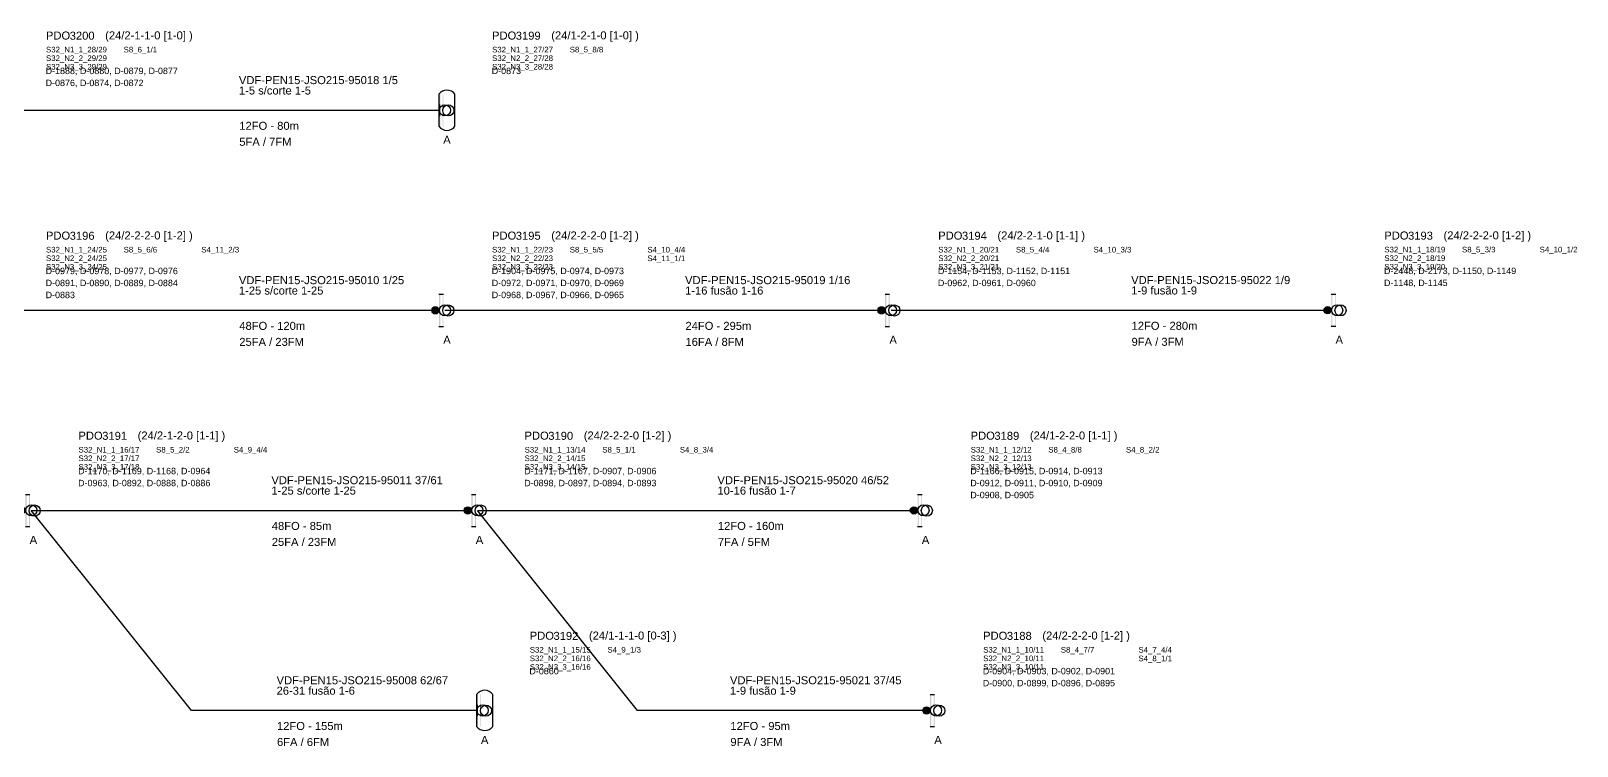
# Model space of a CAD drawing. Header units: millimetres. Extents: x 91 to 406, y 1986 to 2225.
# Drawn here: x 212.3 to 405.5, y 2135.9 to 2225.3 of the extents above; entities that cross this region are included whole.
import ezdxf
from ezdxf.enums import TextEntityAlignment as Align
from ezdxf.lldxf.tags import DXFTag

# ---------------------------------------------------------------- set-up
doc = ezdxf.new("R2010")
doc.units = ezdxf.units.MM
doc.layers.get('0').update_dxf_attribs({"lineweight": 5})
for name, color, linetype in [('SINOP_AÉREO', 1, 'AEREO2'), ('SINOP_CONDUTA', 1, 'CONDUTA2'), ('SINOP_PDO', 1, 'Continuous')]:
    doc.layers.add(name, color=color, linetype=linetype)
doc.styles.add('VDF', font='arial.ttf', dxfattribs={"height": 0.25})
doc.linetypes.add('AEREO2', pattern='A,1,-1,[6,LinesVod.shx,S=0,R=0,X=0,Y=0],-1,1', length=4)
tags = doc.linetypes.add('CONDUTA2', pattern='A,1,-1,[8,LinesVod.shx,S=1,R=0,X=0,Y=0],-1,1', length=4).pattern_tags.tags
tags[16:17] = [DXFTag(74, 4), DXFTag(75, 0), DXFTag(340, '0'), DXFTag(46, 1.0), DXFTag(50, 0.0), DXFTag(44, 0.0), DXFTag(45, 0.0)]
tags[14:15] = [DXFTag(74, 4), DXFTag(75, 0), DXFTag(340, '0'), DXFTag(46, 1.0), DXFTag(50, 0.0), DXFTag(44, 0.0), DXFTag(45, 0.0)]
tags[4:5] = [DXFTag(74, 4), DXFTag(75, 0), DXFTag(340, '0'), DXFTag(46, 1.0), DXFTag(50, 0.0), DXFTag(44, 0.0), DXFTag(45, 0.0)]

# ---------------------------------------------------------------- blocks, each defined once
blk = doc.blocks.new('*U58')
blk.add_hatch(color=256).paths.add_polyline_path([(0, 0, 1), (-0.91, 0, 1)])
for p, q in [((0, 2), (0.56, 2)), ((0, -2), (0.56, -2))]:
    blk.add_line(p, q)
blk.add_circle((-0.45, 0), 0.453)
for centre in [(0.74, 0), (1.16, -0.02)]:
    blk.add_ellipse(centre, major_axis=(0, -0.695), ratio=0.99861)
for points in [[(0, 2), (0.15, 2), (0, -2), (0.15, -2)], [(0.46, -2), (0.56, -2), (0.46, 2), (0.56, 2)]]:
    blk.add_solid(points)
at = {"insert": (6.63, 9.84), "char_height": 1, "attachment_point": 1, "style": 'VDF'}
blk.add_mtext_dynamic_manual_height_columns('PDO', width=5.1324, gutter_width=12.5, heights=[0], dxfattribs=at)
at = {"style": 'VDF'}
for tag, p, height in [('JFO_PDO', (9.6, 8.82), 1), ('(CAP/N1-N2-N3-N4)', (14.03, 8.86), 1), ('PP_R', (6.59, 7.32), 0.8), ('SPLITTERS_001', (6.64, 7.23), 0.7), ('FLB', (11.42, 7.32), 0.8), ('SPLITTERS_002', (16.34, 7.23), 0.7), ('SPLITTERS_003', (26.04, 7.23), 0.7), ('SPLITTERS_004', (6.64, 6.16), 0.7), ('SPLITTERS_007', (6.64, 5.09), 0.7), ('SPLITTERS_005', (16.34, 6.16), 0.7), ('SPLITTERS_008', (16.33, 5.1), 0.7), ('SPLITTERS_006', (26.04, 6.15), 0.7), ('SPLITTERS_009', (26.03, 5.1), 0.7), ('CABO_001', (-25, 3.27), 1), ('CABO_002', (-25, 1.97), 1), ('CABO_003', (-25, 0.67), 1), ('CABO_004', (-25, -0.63), 1), ('CABO_005', (-25, -1.93), 1), ('CABO_CAP_COP', (-24.95, -2.44), 1), ('FA_FM', (-24.95, -4.44), 1)]:
    blk.add_attdef(tag, p, '', height=height, dxfattribs=at)
at = {"color": 5, "style": 'VDF'}
for tag, p in [('EDIFICIOS_001', (6.59, 4.52)), ('EDIFICIOS_002', (6.59, 3.02)), ('EDIFICIOS_003', (6.59, 1.52)), ('EDIFICIOS_004', (6.59, 0.02)), ('EDIFICIOS_005', (6.59, -1.46)), ('EDIFICIOS_006', (6.59, -2.92))]:
    blk.add_attdef(tag, p, '', height=0.8, dxfattribs=at)
at = {"style": 'VDF'}
blk.add_attdef('MODELO', text='', height=1, dxfattribs=at).set_placement((1, -4.18), align=Align.CENTER)
blk = doc.blocks.new('*U63')
blk.add_lwpolyline([(2, -2), (2, 2, 0.518632), (0, 2), (0, -2, 0.518632)], format="xyb", close=True)
for centre in [(0.74, 0), (1.16, -0.02)]:
    blk.add_ellipse(centre, major_axis=(0, -0.695), ratio=0.99861)
for points in [[(0, 2), (0.15, 2), (0, -2), (0.15, -2)], [(0.46, -2), (0.56, -2), (0.46, 2), (0.56, 2)], [(0, 0.74), (0.15, 0.74), (0, -0.75), (0.15, -0.75)], [(0.46, -0.75), (0.56, -0.75), (0.46, 0.74), (0.56, 0.74)]]:
    blk.add_solid(points)
at = {"insert": (6.63, 9.84), "char_height": 1, "attachment_point": 1, "style": 'VDF'}
blk.add_mtext_dynamic_manual_height_columns('PDO', width=5.1324, gutter_width=12.5, heights=[0], dxfattribs=at)
at = {"style": 'VDF'}
for tag, p, height in [('JFO_PDO', (9.6, 8.82), 1), ('(CAP/N1-N2-N3-N4)', (14.03, 8.86), 1), ('PP_R', (6.59, 7.32), 0.8), ('SPLITTERS_001', (6.64, 7.23), 0.7), ('FLB', (11.42, 7.32), 0.8), ('SPLITTERS_002', (16.34, 7.23), 0.7), ('SPLITTERS_003', (26.04, 7.23), 0.7), ('SPLITTERS_004', (6.64, 6.16), 0.7), ('SPLITTERS_007', (6.64, 5.09), 0.7), ('SPLITTERS_005', (16.34, 6.16), 0.7), ('SPLITTERS_008', (16.33, 5.1), 0.7), ('SPLITTERS_006', (26.04, 6.15), 0.7), ('SPLITTERS_009', (26.03, 5.1), 0.7), ('CABO_001', (-25, 3.27), 1), ('CABO_002', (-25, 1.97), 1), ('CABO_003', (-25, 0.67), 1), ('CABO_004', (-25, -0.63), 1), ('CABO_005', (-25, -1.93), 1), ('CABO_CAP_COP', (-24.95, -2.44), 1), ('FA_FM', (-24.95, -4.44), 1)]:
    blk.add_attdef(tag, p, '', height=height, dxfattribs=at)
at = {"color": 5, "style": 'VDF'}
for tag, p in [('EDIFICIOS_001', (6.59, 4.52)), ('EDIFICIOS_002', (6.59, 3.02)), ('EDIFICIOS_003', (6.59, 1.52)), ('EDIFICIOS_004', (6.59, 0.02)), ('EDIFICIOS_005', (6.59, -1.46)), ('EDIFICIOS_006', (6.59, -2.92))]:
    blk.add_attdef(tag, p, '', height=0.8, dxfattribs=at)
at = {"style": 'VDF'}
blk.add_attdef('MODELO', text='', height=1, dxfattribs=at).set_placement((1, -4.18), align=Align.CENTER)
blk = doc.blocks.new('*U64')
blk.add_hatch(color=256).paths.add_polyline_path([(0, 0, 1), (-0.91, 0, 1)])
for p, q in [((0, 2), (0.56, 2)), ((0, -2), (0.56, -2))]:
    blk.add_line(p, q)
blk.add_circle((-0.45, 0), 0.453)
for centre in [(0.74, 0), (1.16, -0.02)]:
    blk.add_ellipse(centre, major_axis=(0, -0.695), ratio=0.99861)
for points in [[(0, 2), (0.15, 2), (0, -2), (0.15, -2)], [(0.46, -2), (0.56, -2), (0.46, 2), (0.56, 2)]]:
    blk.add_solid(points)
at = {"insert": (6.63, 9.84), "char_height": 1, "attachment_point": 1, "style": 'VDF'}
blk.add_mtext_dynamic_manual_height_columns('PDO', width=5.1324, gutter_width=12.5, heights=[0], dxfattribs=at)
at = {"style": 'VDF'}
for tag, p, height in [('JFO_PDO', (9.6, 8.82), 1), ('(CAP/N1-N2-N3-N4)', (14.03, 8.86), 1), ('PP_R', (6.59, 7.32), 0.8), ('SPLITTERS_001', (6.64, 7.23), 0.7), ('FLB', (11.42, 7.32), 0.8), ('SPLITTERS_002', (16.34, 7.23), 0.7), ('SPLITTERS_003', (26.04, 7.23), 0.7), ('SPLITTERS_004', (6.64, 6.16), 0.7), ('SPLITTERS_007', (6.64, 5.09), 0.7), ('SPLITTERS_005', (16.34, 6.16), 0.7), ('SPLITTERS_008', (16.33, 5.1), 0.7), ('SPLITTERS_006', (26.04, 6.15), 0.7), ('SPLITTERS_009', (26.03, 5.1), 0.7), ('CABO_001', (-25, 3.27), 1), ('CABO_002', (-25, 1.97), 1), ('CABO_003', (-25, 0.67), 1), ('CABO_004', (-25, -0.63), 1), ('CABO_005', (-25, -1.93), 1), ('CABO_CAP_COP', (-24.95, -2.44), 1), ('FA_FM', (-24.95, -4.44), 1)]:
    blk.add_attdef(tag, p, '', height=height, dxfattribs=at)
at = {"color": 5, "style": 'VDF'}
for tag, p in [('EDIFICIOS_001', (6.59, 4.52)), ('EDIFICIOS_002', (6.59, 3.02)), ('EDIFICIOS_003', (6.59, 1.52)), ('EDIFICIOS_004', (6.59, 0.02)), ('EDIFICIOS_005', (6.59, -1.46)), ('EDIFICIOS_006', (6.59, -2.92))]:
    blk.add_attdef(tag, p, '', height=0.8, dxfattribs=at)
at = {"style": 'VDF'}
blk.add_attdef('MODELO', text='', height=1, dxfattribs=at).set_placement((1, -4.18), align=Align.CENTER)
blk = doc.blocks.new('*U61')
blk.add_hatch(color=256).paths.add_polyline_path([(0, 0, 1), (-0.91, 0, 1)])
for p, q in [((0, 2), (0.56, 2)), ((0, -2), (0.56, -2))]:
    blk.add_line(p, q)
blk.add_circle((-0.45, 0), 0.453)
for centre in [(0.74, 0), (1.16, -0.02)]:
    blk.add_ellipse(centre, major_axis=(0, -0.695), ratio=0.99861)
for points in [[(0, 2), (0.15, 2), (0, -2), (0.15, -2)], [(0.46, -2), (0.56, -2), (0.46, 2), (0.56, 2)]]:
    blk.add_solid(points)
at = {"insert": (6.63, 9.84), "char_height": 1, "attachment_point": 1, "style": 'VDF'}
blk.add_mtext_dynamic_manual_height_columns('PDO', width=5.1324, gutter_width=12.5, heights=[0], dxfattribs=at)
at = {"style": 'VDF'}
for tag, p, height in [('JFO_PDO', (9.6, 8.82), 1), ('(CAP/N1-N2-N3-N4)', (14.03, 8.86), 1), ('PP_R', (6.59, 7.32), 0.8), ('SPLITTERS_001', (6.64, 7.23), 0.7), ('FLB', (11.42, 7.32), 0.8), ('SPLITTERS_002', (16.34, 7.23), 0.7), ('SPLITTERS_003', (26.04, 7.23), 0.7), ('SPLITTERS_004', (6.64, 6.16), 0.7), ('SPLITTERS_007', (6.64, 5.09), 0.7), ('SPLITTERS_005', (16.34, 6.16), 0.7), ('SPLITTERS_008', (16.33, 5.1), 0.7), ('SPLITTERS_006', (26.04, 6.15), 0.7), ('SPLITTERS_009', (26.03, 5.1), 0.7), ('CABO_001', (-25, 3.27), 1), ('CABO_002', (-25, 1.97), 1), ('CABO_003', (-25, 0.67), 1), ('CABO_004', (-25, -0.63), 1), ('CABO_005', (-25, -1.93), 1), ('CABO_CAP_COP', (-24.95, -2.44), 1), ('FA_FM', (-24.95, -4.44), 1)]:
    blk.add_attdef(tag, p, '', height=height, dxfattribs=at)
at = {"color": 5, "style": 'VDF'}
for tag, p in [('EDIFICIOS_001', (6.59, 4.52)), ('EDIFICIOS_002', (6.59, 3.02)), ('EDIFICIOS_003', (6.59, 1.52)), ('EDIFICIOS_004', (6.59, 0.02)), ('EDIFICIOS_005', (6.59, -1.46)), ('EDIFICIOS_006', (6.59, -2.92))]:
    blk.add_attdef(tag, p, '', height=0.8, dxfattribs=at)
at = {"style": 'VDF'}
blk.add_attdef('MODELO', text='', height=1, dxfattribs=at).set_placement((1, -4.18), align=Align.CENTER)
blk = doc.blocks.new('*U62')
blk.add_hatch(color=256).paths.add_polyline_path([(0, 0, 1), (-0.91, 0, 1)])
for p, q in [((0, 2), (0.56, 2)), ((0, -2), (0.56, -2))]:
    blk.add_line(p, q)
blk.add_circle((-0.45, 0), 0.453)
for centre in [(0.74, 0), (1.16, -0.02)]:
    blk.add_ellipse(centre, major_axis=(0, -0.695), ratio=0.99861)
for points in [[(0, 2), (0.15, 2), (0, -2), (0.15, -2)], [(0.46, -2), (0.56, -2), (0.46, 2), (0.56, 2)]]:
    blk.add_solid(points)
at = {"insert": (6.63, 9.84), "char_height": 1, "attachment_point": 1, "style": 'VDF'}
blk.add_mtext_dynamic_manual_height_columns('PDO', width=5.1324, gutter_width=12.5, heights=[0], dxfattribs=at)
at = {"style": 'VDF'}
for tag, p, height in [('JFO_PDO', (9.6, 8.82), 1), ('(CAP/N1-N2-N3-N4)', (14.03, 8.86), 1), ('PP_R', (6.59, 7.32), 0.8), ('SPLITTERS_001', (6.64, 7.23), 0.7), ('FLB', (11.42, 7.32), 0.8), ('SPLITTERS_002', (16.34, 7.23), 0.7), ('SPLITTERS_003', (26.04, 7.23), 0.7), ('SPLITTERS_004', (6.64, 6.16), 0.7), ('SPLITTERS_007', (6.64, 5.09), 0.7), ('SPLITTERS_005', (16.34, 6.16), 0.7), ('SPLITTERS_008', (16.33, 5.1), 0.7), ('SPLITTERS_006', (26.04, 6.15), 0.7), ('SPLITTERS_009', (26.03, 5.1), 0.7), ('CABO_001', (-25, 3.27), 1), ('CABO_002', (-25, 1.97), 1), ('CABO_003', (-25, 0.67), 1), ('CABO_004', (-25, -0.63), 1), ('CABO_005', (-25, -1.93), 1), ('CABO_CAP_COP', (-24.95, -2.44), 1), ('FA_FM', (-24.95, -4.44), 1)]:
    blk.add_attdef(tag, p, '', height=height, dxfattribs=at)
at = {"color": 5, "style": 'VDF'}
for tag, p in [('EDIFICIOS_001', (6.59, 4.52)), ('EDIFICIOS_002', (6.59, 3.02)), ('EDIFICIOS_003', (6.59, 1.52)), ('EDIFICIOS_004', (6.59, 0.02)), ('EDIFICIOS_005', (6.59, -1.46)), ('EDIFICIOS_006', (6.59, -2.92))]:
    blk.add_attdef(tag, p, '', height=0.8, dxfattribs=at)
at = {"style": 'VDF'}
blk.add_attdef('MODELO', text='', height=1, dxfattribs=at).set_placement((1, -4.18), align=Align.CENTER)
blk = doc.blocks.new('*U65')
blk.add_hatch(color=256).paths.add_polyline_path([(0, 0, 1), (-0.91, 0, 1)])
for p, q in [((0, 2), (0.56, 2)), ((0, -2), (0.56, -2))]:
    blk.add_line(p, q)
blk.add_circle((-0.45, 0), 0.453)
for centre in [(0.74, 0), (1.16, -0.02)]:
    blk.add_ellipse(centre, major_axis=(0, -0.695), ratio=0.99861)
for points in [[(0, 2), (0.15, 2), (0, -2), (0.15, -2)], [(0.46, -2), (0.56, -2), (0.46, 2), (0.56, 2)]]:
    blk.add_solid(points)
at = {"insert": (6.63, 9.84), "char_height": 1, "attachment_point": 1, "style": 'VDF'}
blk.add_mtext_dynamic_manual_height_columns('PDO', width=5.1324, gutter_width=12.5, heights=[0], dxfattribs=at)
at = {"style": 'VDF'}
for tag, p, height in [('JFO_PDO', (9.6, 8.82), 1), ('(CAP/N1-N2-N3-N4)', (14.03, 8.86), 1), ('PP_R', (6.59, 7.32), 0.8), ('SPLITTERS_001', (6.64, 7.23), 0.7), ('FLB', (11.42, 7.32), 0.8), ('SPLITTERS_002', (16.34, 7.23), 0.7), ('SPLITTERS_003', (26.04, 7.23), 0.7), ('SPLITTERS_004', (6.64, 6.16), 0.7), ('SPLITTERS_007', (6.64, 5.09), 0.7), ('SPLITTERS_005', (16.34, 6.16), 0.7), ('SPLITTERS_008', (16.33, 5.1), 0.7), ('SPLITTERS_006', (26.04, 6.15), 0.7), ('SPLITTERS_009', (26.03, 5.1), 0.7), ('CABO_001', (-25, 3.27), 1), ('CABO_002', (-25, 1.97), 1), ('CABO_003', (-25, 0.67), 1), ('CABO_004', (-25, -0.63), 1), ('CABO_005', (-25, -1.93), 1), ('CABO_CAP_COP', (-24.95, -2.44), 1), ('FA_FM', (-24.95, -4.44), 1)]:
    blk.add_attdef(tag, p, '', height=height, dxfattribs=at)
at = {"color": 5, "style": 'VDF'}
for tag, p in [('EDIFICIOS_001', (6.59, 4.52)), ('EDIFICIOS_002', (6.59, 3.02)), ('EDIFICIOS_003', (6.59, 1.52)), ('EDIFICIOS_004', (6.59, 0.02)), ('EDIFICIOS_005', (6.59, -1.46)), ('EDIFICIOS_006', (6.59, -2.92))]:
    blk.add_attdef(tag, p, '', height=0.8, dxfattribs=at)
at = {"style": 'VDF'}
blk.add_attdef('MODELO', text='', height=1, dxfattribs=at).set_placement((1, -4.18), align=Align.CENTER)
blk = doc.blocks.new('*U66')
blk.add_hatch(color=256).paths.add_polyline_path([(0, 0, 1), (-0.91, 0, 1)])
for p, q in [((0, 2), (0.56, 2)), ((0, -2), (0.56, -2))]:
    blk.add_line(p, q)
blk.add_circle((-0.45, 0), 0.453)
for centre in [(0.74, 0), (1.16, -0.02)]:
    blk.add_ellipse(centre, major_axis=(0, -0.695), ratio=0.99861)
for points in [[(0, 2), (0.15, 2), (0, -2), (0.15, -2)], [(0.46, -2), (0.56, -2), (0.46, 2), (0.56, 2)]]:
    blk.add_solid(points)
at = {"insert": (6.63, 9.84), "char_height": 1, "attachment_point": 1, "style": 'VDF'}
blk.add_mtext_dynamic_manual_height_columns('PDO', width=5.1324, gutter_width=12.5, heights=[0], dxfattribs=at)
at = {"style": 'VDF'}
for tag, p, height in [('JFO_PDO', (9.6, 8.82), 1), ('(CAP/N1-N2-N3-N4)', (14.03, 8.86), 1), ('PP_R', (6.59, 7.32), 0.8), ('SPLITTERS_001', (6.64, 7.23), 0.7), ('FLB', (11.42, 7.32), 0.8), ('SPLITTERS_002', (16.34, 7.23), 0.7), ('SPLITTERS_003', (26.04, 7.23), 0.7), ('SPLITTERS_004', (6.64, 6.16), 0.7), ('SPLITTERS_007', (6.64, 5.09), 0.7), ('SPLITTERS_005', (16.34, 6.16), 0.7), ('SPLITTERS_008', (16.33, 5.1), 0.7), ('SPLITTERS_006', (26.04, 6.15), 0.7), ('SPLITTERS_009', (26.03, 5.1), 0.7), ('CABO_001', (-25, 3.27), 1), ('CABO_002', (-25, 1.97), 1), ('CABO_003', (-25, 0.67), 1), ('CABO_004', (-25, -0.63), 1), ('CABO_005', (-25, -1.93), 1), ('CABO_CAP_COP', (-24.95, -2.44), 1), ('FA_FM', (-24.95, -4.44), 1)]:
    blk.add_attdef(tag, p, '', height=height, dxfattribs=at)
at = {"color": 5, "style": 'VDF'}
for tag, p in [('EDIFICIOS_001', (6.59, 4.52)), ('EDIFICIOS_002', (6.59, 3.02)), ('EDIFICIOS_003', (6.59, 1.52)), ('EDIFICIOS_004', (6.59, 0.02)), ('EDIFICIOS_005', (6.59, -1.46)), ('EDIFICIOS_006', (6.59, -2.92))]:
    blk.add_attdef(tag, p, '', height=0.8, dxfattribs=at)
at = {"style": 'VDF'}
blk.add_attdef('MODELO', text='', height=1, dxfattribs=at).set_placement((1, -4.18), align=Align.CENTER)
blk = doc.blocks.new('*U67')
blk.add_hatch(color=256).paths.add_polyline_path([(0, 0, 1), (-0.91, 0, 1)])
for p, q in [((0, 2), (0.56, 2)), ((0, -2), (0.56, -2))]:
    blk.add_line(p, q)
blk.add_circle((-0.45, 0), 0.453)
for centre in [(0.74, 0), (1.16, -0.02)]:
    blk.add_ellipse(centre, major_axis=(0, -0.695), ratio=0.99861)
for points in [[(0, 2), (0.15, 2), (0, -2), (0.15, -2)], [(0.46, -2), (0.56, -2), (0.46, 2), (0.56, 2)]]:
    blk.add_solid(points)
at = {"insert": (6.63, 9.84), "char_height": 1, "attachment_point": 1, "style": 'VDF'}
blk.add_mtext_dynamic_manual_height_columns('PDO', width=5.1324, gutter_width=12.5, heights=[0], dxfattribs=at)
at = {"style": 'VDF'}
for tag, p, height in [('JFO_PDO', (9.6, 8.82), 1), ('(CAP/N1-N2-N3-N4)', (14.03, 8.86), 1), ('PP_R', (6.59, 7.32), 0.8), ('SPLITTERS_001', (6.64, 7.23), 0.7), ('FLB', (11.42, 7.32), 0.8), ('SPLITTERS_002', (16.34, 7.23), 0.7), ('SPLITTERS_003', (26.04, 7.23), 0.7), ('SPLITTERS_004', (6.64, 6.16), 0.7), ('SPLITTERS_007', (6.64, 5.09), 0.7), ('SPLITTERS_005', (16.34, 6.16), 0.7), ('SPLITTERS_008', (16.33, 5.1), 0.7), ('SPLITTERS_006', (26.04, 6.15), 0.7), ('SPLITTERS_009', (26.03, 5.1), 0.7), ('CABO_001', (-25, 3.27), 1), ('CABO_002', (-25, 1.97), 1), ('CABO_003', (-25, 0.67), 1), ('CABO_004', (-25, -0.63), 1), ('CABO_005', (-25, -1.93), 1), ('CABO_CAP_COP', (-24.95, -2.44), 1), ('FA_FM', (-24.95, -4.44), 1)]:
    blk.add_attdef(tag, p, '', height=height, dxfattribs=at)
at = {"color": 5, "style": 'VDF'}
for tag, p in [('EDIFICIOS_001', (6.59, 4.52)), ('EDIFICIOS_002', (6.59, 3.02)), ('EDIFICIOS_003', (6.59, 1.52)), ('EDIFICIOS_004', (6.59, 0.02)), ('EDIFICIOS_005', (6.59, -1.46)), ('EDIFICIOS_006', (6.59, -2.92))]:
    blk.add_attdef(tag, p, '', height=0.8, dxfattribs=at)
at = {"style": 'VDF'}
blk.add_attdef('MODELO', text='', height=1, dxfattribs=at).set_placement((1, -4.18), align=Align.CENTER)
blk = doc.blocks.new('*U48')
blk.add_hatch(color=256).paths.add_polyline_path([(0, 0, 1), (-0.91, 0, 1)])
for p, q in [((0, 2), (0.56, 2)), ((0, -2), (0.56, -2))]:
    blk.add_line(p, q)
blk.add_circle((-0.45, 0), 0.453)
for centre in [(0.74, 0), (1.16, -0.02)]:
    blk.add_ellipse(centre, major_axis=(0, -0.695), ratio=0.99861)
for points in [[(0, 2), (0.15, 2), (0, -2), (0.15, -2)], [(0.46, -2), (0.56, -2), (0.46, 2), (0.56, 2)]]:
    blk.add_solid(points)
at = {"insert": (6.63, 9.84), "char_height": 1, "attachment_point": 1, "style": 'VDF'}
blk.add_mtext_dynamic_manual_height_columns('PDO', width=5.1324, gutter_width=12.5, heights=[0], dxfattribs=at)
at = {"style": 'VDF'}
for tag, p, height in [('JFO_PDO', (9.6, 8.82), 1), ('(CAP/N1-N2-N3-N4)', (14.03, 8.86), 1), ('PP_R', (6.59, 7.32), 0.8), ('SPLITTERS_001', (6.64, 7.23), 0.7), ('FLB', (11.42, 7.32), 0.8), ('SPLITTERS_002', (16.34, 7.23), 0.7), ('SPLITTERS_003', (26.04, 7.23), 0.7), ('SPLITTERS_004', (6.64, 6.16), 0.7), ('SPLITTERS_007', (6.64, 5.09), 0.7), ('SPLITTERS_005', (16.34, 6.16), 0.7), ('SPLITTERS_008', (16.33, 5.1), 0.7), ('SPLITTERS_006', (26.04, 6.15), 0.7), ('SPLITTERS_009', (26.03, 5.1), 0.7), ('CABO_001', (-25, 3.27), 1), ('CABO_002', (-25, 1.97), 1), ('CABO_003', (-25, 0.67), 1), ('CABO_004', (-25, -0.63), 1), ('CABO_005', (-25, -1.93), 1), ('CABO_CAP_COP', (-24.95, -2.44), 1), ('FA_FM', (-24.95, -4.44), 1)]:
    blk.add_attdef(tag, p, '', height=height, dxfattribs=at)
at = {"color": 5, "style": 'VDF'}
for tag, p in [('EDIFICIOS_001', (6.59, 4.52)), ('EDIFICIOS_002', (6.59, 3.02)), ('EDIFICIOS_003', (6.59, 1.52)), ('EDIFICIOS_004', (6.59, 0.02)), ('EDIFICIOS_005', (6.59, -1.46)), ('EDIFICIOS_006', (6.59, -2.92))]:
    blk.add_attdef(tag, p, '', height=0.8, dxfattribs=at)
at = {"style": 'VDF'}
blk.add_attdef('MODELO', text='', height=1, dxfattribs=at).set_placement((1, -4.18), align=Align.CENTER)
blk = doc.blocks.new('*U49')
blk.add_hatch(color=256).paths.add_polyline_path([(0, 0, 1), (-0.91, 0, 1)])
for p, q in [((0, 2), (0.56, 2)), ((0, -2), (0.56, -2))]:
    blk.add_line(p, q)
blk.add_circle((-0.45, 0), 0.453)
for centre in [(0.74, 0), (1.16, -0.02)]:
    blk.add_ellipse(centre, major_axis=(0, -0.695), ratio=0.99861)
for points in [[(0, 2), (0.15, 2), (0, -2), (0.15, -2)], [(0.46, -2), (0.56, -2), (0.46, 2), (0.56, 2)]]:
    blk.add_solid(points)
at = {"insert": (6.63, 9.84), "char_height": 1, "attachment_point": 1, "style": 'VDF'}
blk.add_mtext_dynamic_manual_height_columns('PDO', width=5.1324, gutter_width=12.5, heights=[0], dxfattribs=at)
at = {"style": 'VDF'}
for tag, p, height in [('JFO_PDO', (9.6, 8.82), 1), ('(CAP/N1-N2-N3-N4)', (14.03, 8.86), 1), ('PP_R', (6.59, 7.32), 0.8), ('SPLITTERS_001', (6.64, 7.23), 0.7), ('FLB', (11.42, 7.32), 0.8), ('SPLITTERS_002', (16.34, 7.23), 0.7), ('SPLITTERS_003', (26.04, 7.23), 0.7), ('SPLITTERS_004', (6.64, 6.16), 0.7), ('SPLITTERS_007', (6.64, 5.09), 0.7), ('SPLITTERS_005', (16.34, 6.16), 0.7), ('SPLITTERS_008', (16.33, 5.1), 0.7), ('SPLITTERS_006', (26.04, 6.15), 0.7), ('SPLITTERS_009', (26.03, 5.1), 0.7), ('CABO_001', (-25, 3.27), 1), ('CABO_002', (-25, 1.97), 1), ('CABO_003', (-25, 0.67), 1), ('CABO_004', (-25, -0.63), 1), ('CABO_005', (-25, -1.93), 1), ('CABO_CAP_COP', (-24.95, -2.44), 1), ('FA_FM', (-24.95, -4.44), 1)]:
    blk.add_attdef(tag, p, '', height=height, dxfattribs=at)
at = {"color": 5, "style": 'VDF'}
for tag, p in [('EDIFICIOS_001', (6.59, 4.52)), ('EDIFICIOS_002', (6.59, 3.02)), ('EDIFICIOS_003', (6.59, 1.52)), ('EDIFICIOS_004', (6.59, 0.02)), ('EDIFICIOS_005', (6.59, -1.46)), ('EDIFICIOS_006', (6.59, -2.92))]:
    blk.add_attdef(tag, p, '', height=0.8, dxfattribs=at)
at = {"style": 'VDF'}
blk.add_attdef('MODELO', text='', height=1, dxfattribs=at).set_placement((1, -4.18), align=Align.CENTER)
blk = doc.blocks.new('*U55')
blk.add_lwpolyline([(2, -2), (2, 2, 0.518632), (0, 2), (0, -2, 0.518632)], format="xyb", close=True)
for centre in [(0.74, 0), (1.16, -0.02)]:
    blk.add_ellipse(centre, major_axis=(0, -0.695), ratio=0.99861)
for points in [[(0, 2), (0.15, 2), (0, -2), (0.15, -2)], [(0.46, -2), (0.56, -2), (0.46, 2), (0.56, 2)], [(0, 0.74), (0.15, 0.74), (0, -0.75), (0.15, -0.75)], [(0.46, -0.75), (0.56, -0.75), (0.46, 0.74), (0.56, 0.74)]]:
    blk.add_solid(points)
at = {"insert": (6.63, 9.84), "char_height": 1, "attachment_point": 1, "style": 'VDF'}
blk.add_mtext_dynamic_manual_height_columns('PDO', width=5.1324, gutter_width=12.5, heights=[0], dxfattribs=at)
at = {"style": 'VDF'}
for tag, p, height in [('JFO_PDO', (9.6, 8.82), 1), ('(CAP/N1-N2-N3-N4)', (14.03, 8.86), 1), ('PP_R', (6.59, 7.32), 0.8), ('SPLITTERS_001', (6.64, 7.23), 0.7), ('FLB', (11.42, 7.32), 0.8), ('SPLITTERS_002', (16.34, 7.23), 0.7), ('SPLITTERS_003', (26.04, 7.23), 0.7), ('SPLITTERS_004', (6.64, 6.16), 0.7), ('SPLITTERS_007', (6.64, 5.09), 0.7), ('SPLITTERS_005', (16.34, 6.16), 0.7), ('SPLITTERS_008', (16.33, 5.1), 0.7), ('SPLITTERS_006', (26.04, 6.15), 0.7), ('SPLITTERS_009', (26.03, 5.1), 0.7), ('CABO_001', (-25, 3.27), 1), ('CABO_002', (-25, 1.97), 1), ('CABO_003', (-25, 0.67), 1), ('CABO_004', (-25, -0.63), 1), ('CABO_005', (-25, -1.93), 1), ('CABO_CAP_COP', (-24.95, -2.44), 1), ('FA_FM', (-24.95, -4.44), 1)]:
    blk.add_attdef(tag, p, '', height=height, dxfattribs=at)
at = {"color": 5, "style": 'VDF'}
for tag, p in [('EDIFICIOS_001', (6.59, 4.52)), ('EDIFICIOS_002', (6.59, 3.02)), ('EDIFICIOS_003', (6.59, 1.52)), ('EDIFICIOS_004', (6.59, 0.02)), ('EDIFICIOS_005', (6.59, -1.46)), ('EDIFICIOS_006', (6.59, -2.92))]:
    blk.add_attdef(tag, p, '', height=0.8, dxfattribs=at)
at = {"style": 'VDF'}
blk.add_attdef('MODELO', text='', height=1, dxfattribs=at).set_placement((1, -4.18), align=Align.CENTER)

msp = doc.modelspace()

# ---------------------------------------------------------------- linework, layer by layer
at = {"layer": 'SINOP_AÉREO', "linetype": 'AEREO2'}
for points in [[(208.3, 2190.34), (263.3, 2190.34)], [(264.05, 2190.34), (319.05, 2190.34)], [(319.79, 2190.35), (374.79, 2190.35)], [(212.36, 2165.34), (267.36, 2165.34)], [(268.01, 2140.34), (232.36, 2140.34), (212.36, 2165.34)], [(268.1, 2165.34), (323.1, 2165.34)], [(323.76, 2140.34), (288.1, 2140.34), (268.1, 2165.34)]]:
    msp.add_lwpolyline(points, dxfattribs=at)
at = {"layer": 'SINOP_CONDUTA', "linetype": 'CONDUTA2'}
msp.add_lwpolyline([(208.3, 2215.34), (263.3, 2215.34)], dxfattribs=at)

# ---------------------------------------------------------------- block references
at = {"layer": 'SINOP_PDO'}
for name, p, values in [('*U58', (207.56, 2215.34), {'JFO_PDO': '3200', 'MODELO': 'A', 'CABO_001': 'VDF-PEN15-JSO215-95009 1/10', 'CABO_002': '1-10 fusão 1-10', 'FA_FM': '10FA / 2FM', 'CABO_CAP_COP': '12FO - 100m', '(CAP/N1-N2-N3-N4)': '(24/2-1-1-0 [1-0] )', 'SPLITTERS_001': 'S32_N1_1_28/29', 'SPLITTERS_002': 'S8_6_1/1', 'SPLITTERS_004': 'S32_N2_2_29/29', 'SPLITTERS_007': 'S32_N3_3_29/29', 'EDIFICIOS_001': 'D-1888, D-0880, D-0879, D-0877', 'EDIFICIOS_002': 'D-0876, D-0874, D-0872'}), ('*U63', (263.3, 2215.34), {'JFO_PDO': '3199', 'MODELO': 'A', 'CABO_001': 'VDF-PEN15-JSO215-95018 1/5', 'CABO_002': '1-5 s/corte 1-5', 'FA_FM': '5FA / 7FM', 'CABO_CAP_COP': '12FO - 80m', '(CAP/N1-N2-N3-N4)': '(24/1-2-1-0 [1-0] )', 'SPLITTERS_001': 'S32_N1_1_27/27', 'SPLITTERS_002': 'S8_5_8/8', 'SPLITTERS_004': 'S32_N2_2_27/28', 'SPLITTERS_007': 'S32_N3_3_28/28', 'EDIFICIOS_001': 'D-0873'}), ('*U64', (207.56, 2190.34), {'JFO_PDO': '3196', 'MODELO': 'A', 'CABO_001': 'VDF-PEN15-JSO215-95005 1/34', 'CABO_002': '1-34 s/corte 1-34', 'FA_FM': '34FA / 14FM', 'CABO_CAP_COP': '48FO - 260m', '(CAP/N1-N2-N3-N4)': '(24/2-2-2-0 [1-2] )', 'SPLITTERS_001': 'S32_N1_1_24/25', 'SPLITTERS_002': 'S8_5_6/6', 'SPLITTERS_003': 'S4_11_2/3', 'SPLITTERS_004': 'S32_N2_2_24/25', 'SPLITTERS_007': 'S32_N3_3_24/25', 'EDIFICIOS_001': 'D-0979, D-0978, D-0977, D-0976', 'EDIFICIOS_002': 'D-0891, D-0890, D-0889, D-0884', 'EDIFICIOS_003': 'D-0883'}), ('*U61', (263.3, 2190.34), {'JFO_PDO': '3195', 'MODELO': 'A', 'CABO_001': 'VDF-PEN15-JSO215-95010 1/25', 'CABO_002': '1-25 s/corte 1-25', 'FA_FM': '25FA / 23FM', 'CABO_CAP_COP': '48FO - 120m', '(CAP/N1-N2-N3-N4)': '(24/2-2-2-0 [1-2] )', 'SPLITTERS_001': 'S32_N1_1_22/23', 'SPLITTERS_002': 'S8_5_5/5', 'SPLITTERS_003': 'S4_10_4/4', 'SPLITTERS_004': 'S32_N2_2_22/23', 'SPLITTERS_006': 'S4_11_1/1', 'SPLITTERS_007': 'S32_N3_3_22/23', 'EDIFICIOS_001': 'D-1904, D-0975, D-0974, D-0973', 'EDIFICIOS_002': 'D-0972, D-0971, D-0970, D-0969', 'EDIFICIOS_003': 'D-0968, D-0967, D-0966, D-0965'}), ('*U62', (319.05, 2190.34), {'JFO_PDO': '3194', 'MODELO': 'A', 'CABO_001': 'VDF-PEN15-JSO215-95019 1/16', 'CABO_002': '1-16 fusão 1-16', 'FA_FM': '16FA / 8FM', 'CABO_CAP_COP': '24FO - 295m', '(CAP/N1-N2-N3-N4)': '(24/2-2-1-0 [1-1] )', 'SPLITTERS_001': 'S32_N1_1_20/21', 'SPLITTERS_002': 'S8_5_4/4', 'SPLITTERS_003': 'S4_10_3/3', 'SPLITTERS_004': 'S32_N2_2_20/21', 'SPLITTERS_007': 'S32_N3_3_21/21', 'EDIFICIOS_001': 'D-1154, D-1153, D-1152, D-1151', 'EDIFICIOS_002': 'D-0962, D-0961, D-0960'}), ('*U65', (374.79, 2190.35), {'JFO_PDO': '3193', 'MODELO': 'A', 'CABO_001': 'VDF-PEN15-JSO215-95022 1/9', 'CABO_002': '1-9 fusão 1-9', 'FA_FM': '9FA / 3FM', 'CABO_CAP_COP': '12FO - 280m', '(CAP/N1-N2-N3-N4)': '(24/2-2-2-0 [1-2] )', 'SPLITTERS_001': 'S32_N1_1_18/19', 'SPLITTERS_002': 'S8_5_3/3', 'SPLITTERS_003': 'S4_10_1/2', 'SPLITTERS_004': 'S32_N2_2_18/19', 'SPLITTERS_007': 'S32_N3_3_19/20', 'EDIFICIOS_001': 'D-2448, D-2173, D-1150, D-1149', 'EDIFICIOS_002': 'D-1148, D-1145'}), ('*U66', (211.62, 2165.34), {'JFO_PDO': '3191', 'MODELO': 'A', 'CABO_001': 'VDF-PEN15-JSO215-95006 37/74', 'CABO_002': '139-176 fusão 1-38', 'FA_FM': '38FA / 10FM', 'CABO_CAP_COP': '48FO - 10m', '(CAP/N1-N2-N3-N4)': '(24/2-1-2-0 [1-1] )', 'SPLITTERS_001': 'S32_N1_1_16/17', 'SPLITTERS_002': 'S8_5_2/2', 'SPLITTERS_003': 'S4_9_4/4', 'SPLITTERS_004': 'S32_N2_2_17/17', 'SPLITTERS_007': 'S32_N3_3_17/18', 'EDIFICIOS_001': 'D-1170, D-1169, D-1168, D-0964', 'EDIFICIOS_002': 'D-0963, D-0892, D-0888, D-0886'}), ('*U67', (267.36, 2165.34), {'JFO_PDO': '3190', 'MODELO': 'A', 'CABO_001': 'VDF-PEN15-JSO215-95011 37/61', 'CABO_002': '1-25 s/corte 1-25', 'FA_FM': '25FA / 23FM', 'CABO_CAP_COP': '48FO - 85m', '(CAP/N1-N2-N3-N4)': '(24/2-2-2-0 [1-2] )', 'SPLITTERS_001': 'S32_N1_1_13/14', 'SPLITTERS_002': 'S8_5_1/1', 'SPLITTERS_003': 'S4_8_3/4', 'SPLITTERS_004': 'S32_N2_2_14/15', 'SPLITTERS_007': 'S32_N3_3_14/15', 'EDIFICIOS_001': 'D-1171, D-1167, D-0907, D-0906', 'EDIFICIOS_002': 'D-0898, D-0897, D-0894, D-0893'}), ('*U48', (323.1, 2165.34), {'JFO_PDO': '3189', 'MODELO': 'A', 'CABO_001': 'VDF-PEN15-JSO215-95020 46/52', 'CABO_002': '10-16 fusão 1-7', 'FA_FM': '7FA / 5FM', 'CABO_CAP_COP': '12FO - 160m', '(CAP/N1-N2-N3-N4)': '(24/1-2-2-0 [1-1] )', 'SPLITTERS_001': 'S32_N1_1_12/12', 'SPLITTERS_002': 'S8_4_8/8', 'SPLITTERS_003': 'S4_8_2/2', 'SPLITTERS_004': 'S32_N2_2_12/13', 'SPLITTERS_007': 'S32_N3_3_12/13', 'EDIFICIOS_001': 'D-1166, D-0915, D-0914, D-0913', 'EDIFICIOS_002': 'D-0912, D-0911, D-0910, D-0909', 'EDIFICIOS_003': 'D-0908, D-0905'}), ('*U55', (268.01, 2140.34), {'JFO_PDO': '3192', 'MODELO': 'A', 'CABO_001': 'VDF-PEN15-JSO215-95008 62/67', 'CABO_002': '26-31 fusão 1-6', 'FA_FM': '6FA / 6FM', 'CABO_CAP_COP': '12FO - 155m', '(CAP/N1-N2-N3-N4)': '(24/1-1-1-0 [0-3] )', 'SPLITTERS_001': 'S32_N1_1_15/15', 'SPLITTERS_002': 'S4_9_1/3', 'SPLITTERS_004': 'S32_N2_2_16/16', 'SPLITTERS_007': 'S32_N3_3_16/16', 'EDIFICIOS_001': 'D-0860'}), ('*U49', (324.66, 2140.34), {'JFO_PDO': '3188', 'MODELO': 'A', 'CABO_001': 'VDF-PEN15-JSO215-95021 37/45', 'CABO_002': '1-9 fusão 1-9', 'FA_FM': '9FA / 3FM', 'CABO_CAP_COP': '12FO - 95m', '(CAP/N1-N2-N3-N4)': '(24/2-2-2-0 [1-2] )', 'SPLITTERS_001': 'S32_N1_1_10/11', 'SPLITTERS_002': 'S8_4_7/7', 'SPLITTERS_003': 'S4_7_4/4', 'SPLITTERS_004': 'S32_N2_2_10/11', 'SPLITTERS_006': 'S4_8_1/1', 'SPLITTERS_007': 'S32_N3_3_10/11', 'EDIFICIOS_001': 'D-0904, D-0903, D-0902, D-0901', 'EDIFICIOS_002': 'D-0900, D-0899, D-0896, D-0895'})]:
    msp.add_blockref(name, p, dxfattribs=at).add_auto_attribs(values)

doc.saveas('drawing.dxf')
